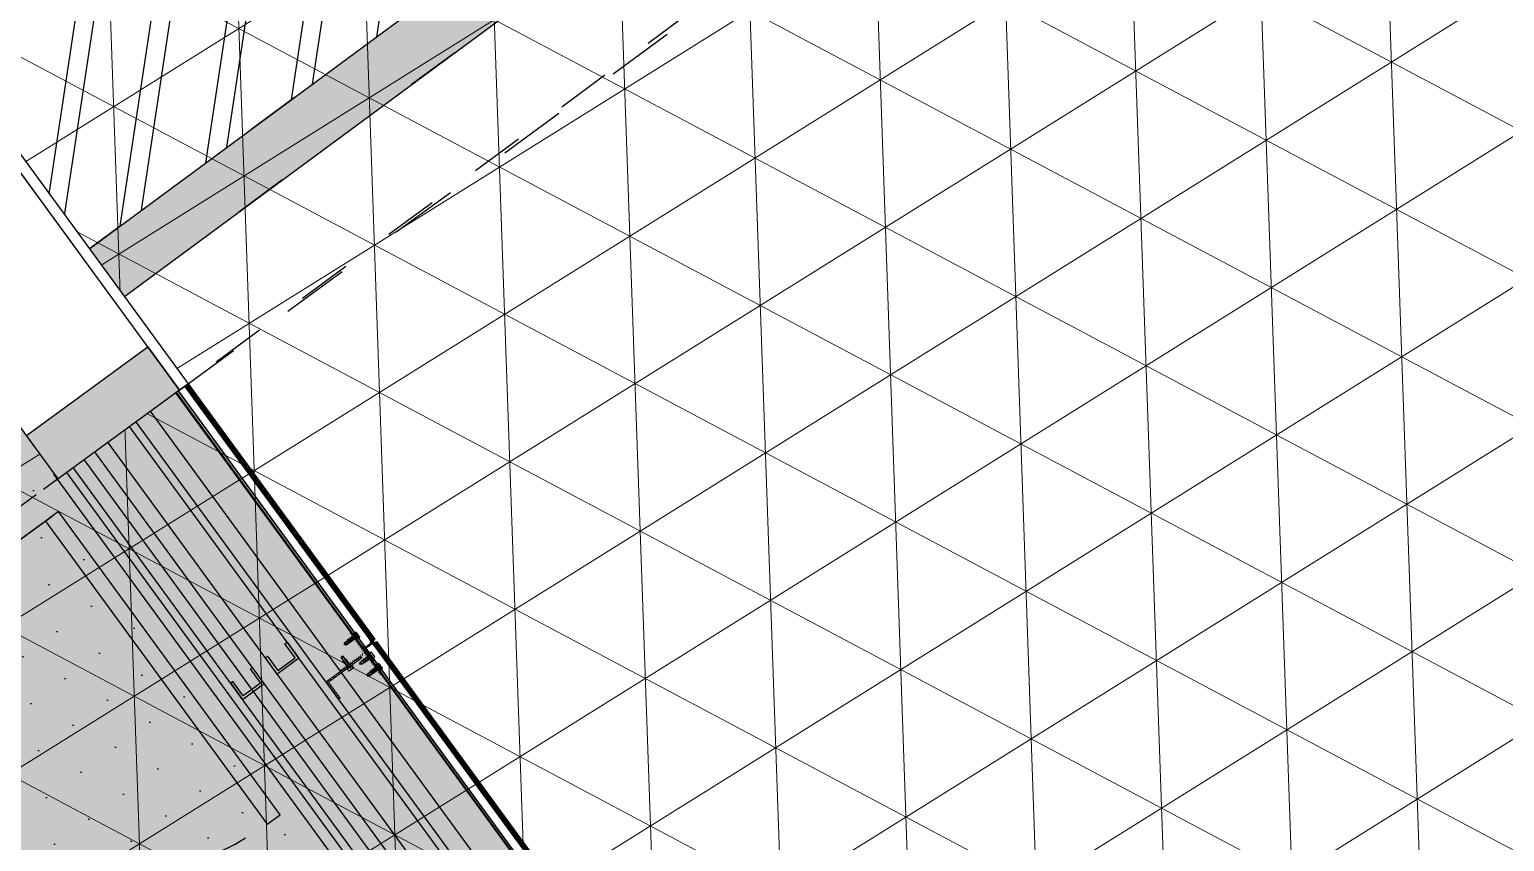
# Model space of a CAD drawing. Header units: metres. Extents: x 678805 to 1359287, y 2747329 to 5497370.
# Drawn here: x 679866.82 to 679869.567, y 2748710.154 to 2748711.668 of the extents above; entities that cross this region are included whole.
import ezdxf

# ---------------------------------------------------------------- set-up
doc = ezdxf.new("R2010")
doc.units = ezdxf.units.M
for name, pattern in [('XREF_MON_BUILDINGS$0$DASH_1', [0.4, 0.1, -0.3]), ('XREF_MON_BUILDINGS$0$Dash_2_', [0.25, 0.125, -0.125]), ('XREF_MON_BUILDINGS$0$DASHED2', [9.524999999999999, 6.35, -3.175]), ('XREF_MON_BUILDINGS$0$Hidden', [0.004, 0.002, -0.002]), ('XREF_MON_BUILDINGS$0$RAYITAS500', [0.2, 0.1, -0.1])]:
    doc.linetypes.add(name, pattern=pattern)
for name, color, linetype in [('00_XREF_MON_HSC_PAVEMENT', 7, 'Continuous'), ('00_XREF_TWQ_BUILDINGS', 7, 'Continuous'), ('XREF_MON_BUILDINGS$0$00-Modulos DEFINIDOS', 7, 'Continuous'), ('XREF_MON_BUILDINGS$0$00-Modulos ROOFS', 2, 'Continuous'), ('XREF_MON_BUILDINGS$0$02-H-INST', 252, 'Continuous'), ('XREF_MON_BUILDINGS$0$02-L-01_Structure t2', 7, 'Continuous'), ('XREF_MON_BUILDINGS$0$02-L-01_Struture aux', 4, 'Continuous'), ('XREF_MON_BUILDINGS$0$02-L-06_Doors & Windows', 6, 'Continuous'), ('XREF_MON_BUILDINGS$0$02-L-06_Plan Change', 252, 'Continuous'), ('XREF_MON_BUILDINGS$0$02-L-Insulation', 252, 'Continuous'), ('XREF_MON_BUILDINGS$0$02-L-INT Panel', 5, 'Continuous'), ('XREF_MON_BUILDINGS$0$02-L-panel', 5, 'Continuous'), ('XREF_MON_BUILDINGS$0$02-L-panel lines', 7, 'Continuous'), ('XREF_MON_BUILDINGS$0$02-L-Pergola Profiles', 8, 'Continuous'), ('XREF_MON_BUILDINGS$0$02-L-Pergola Projection', 8, 'Continuous'), ('XREF_MON_BUILDINGS$0$02-L-Pergola Shades', 15, 'Continuous'), ('XREF_MON_BUILDINGS$0$02-L-Pergola Shades Schematic', 8, 'Continuous'), ('XREF_MON_BUILDINGS$0$02-L-Projection 2', 8, 'Continuous')]:
    doc.layers.add(name, color=color, linetype=linetype)
for name, color, linetype, true_color in [('XREF_MON_BUILDINGS$0$0-WIPEOUTS', 7, 'Continuous', 0xffffff), ('XREF_MON_BUILDINGS$0$02-L-06_Walls HATCH 01', 9, 'Continuous', 0x808080), ('XREF_MON_BUILDINGS$0$02-L-Pergola Wipeout', 7, 'Continuous', 0xffffff)]:
    doc.layers.add(name, color=color, linetype=linetype, true_color=true_color)
for name, color, linetype, lineweight in [('XREF_MON_BUILDINGS$0$02-H-251', 251, 'Continuous', 0), ('XREF_MON_BUILDINGS$0$02-H-254', 254, 'Continuous', 0), ('XREF_MON_BUILDINGS$0$02-L-01_Structure L', 7, 'Continuous', 5), ('XREF_MON_BUILDINGS$0$02-L-01_Structure T', 8, 'Continuous', 5)]:
    doc.layers.add(name, color=color, linetype=linetype, lineweight=lineweight)
doc.layers.add('XREF_MON_BUILDINGS$0$02-KH-13 Restaurant', color=7, linetype='Continuous', lineweight=30, true_color=0xed2d02)
doc.layers.add('XREF_MON_HSC_PAVEMENT$0$03-TR-Pavement_07_Precast irregular Concrete Blocks', color=7, linetype='Continuous', lineweight=5, true_color=0xb3b3b3)
doc.layers.add('XREF_MON_BUILDINGS$0$02-L-Pergola Aux', color=50, linetype='Continuous', plot=False)
doc.layers.get('XREF_MON_BUILDINGS$0$02-KH-13 Restaurant').off()
doc.linetypes.add('XREF_MON_BUILDINGS$0$BATTING', pattern='A,0.0001,-0.1,[134,ltypeshp.shx,S=0.1,R=0,X=-0.1,Y=0],-0.2,[134,ltypeshp.shx,S=0.1,R=180,X=0.1,Y=0],-0.1', length=0.4001)

# ---------------------------------------------------------------- blocks, each defined once
blk = doc.blocks.new('XREF_MON_BUILDINGS$0$modulo kiosco')
at = {"layer": 'XREF_MON_BUILDINGS$0$0-WIPEOUTS', "true_color": 0xfcfcfc}
h = blk.add_hatch(color=7, dxfattribs=at)
h.dxf.hatch_style = 1
h.paths.add_polyline_path([(119.6986085139215, -61.62058441969566), (119.6986085125245, -56.82058442011476), (124.4986085132696, -56.82058442058042), (124.4986085123383, -61.62058442132547)])
at = {"layer": 'XREF_MON_BUILDINGS$0$00-Modulos ROOFS', "lineweight": 0}
blk.add_lwpolyline([(119.6986085139215, -61.62058441969566), (119.6986085125245, -56.82058442011476), (124.4986085132696, -56.82058442058042), (124.4986085123383, -61.62058442132547)], close=True, dxfattribs=at)
at = {"layer": 'XREF_MON_BUILDINGS$0$00-Modulos ROOFS'}
blk.add_lwpolyline([(124.4986085137352, -57.12058442062698), (124.4986085132696, -56.82058442058042), (124.1986085125245, -56.82058442151174), (119.9986085128039, -56.82058442034759), (119.6986085125245, -56.82058442011476), (119.6986085125245, -57.12058442085981), (119.6986085134558, -61.32058442058042), (119.6986085139215, -61.62058441969566), (119.9986085128039, -61.62058442062698), (124.1986085125245, -61.62058442109264), (124.4986085123383, -61.62058442132547), (124.4986085128039, -61.32058442081325)], close=True, dxfattribs=at)
blk = doc.blocks.new('XREF_MON_BUILDINGS$0$lamas aluminiotriangulo')
for points in [[(680245.2455785354, 2748650.682464946), (680244.1824303597, 2748651.745613123)], [(680244.1824303597, 2748651.696115647), (680245.2208297977, 2748650.657716209)], [(680245.1465835858, 2748650.583469997), (680244.1824303597, 2748651.547623224)], [(680244.1824303597, 2748651.498125748), (680245.1218348481, 2748650.558721259)], [(680245.047588636, 2748650.484475047), (680244.1824303597, 2748651.349633324)], [(680244.1824303595, 2748651.300135849), (680245.0228398981, 2748650.459726309)], [(680244.9485936862, 2748650.385480097), (680244.1824303597, 2748651.151643424)], [(680244.1824303597, 2748651.102145948), (680244.9238449483, 2748650.360731359)], [(680244.8495987366, 2748650.286485147), (680244.1824303597, 2748650.953653525)]]:
    blk.add_lwpolyline(points)
blk = doc.blocks.new('XREF_MON_BUILDINGS$0$PERGOLA PLANA')
at = {"layer": 'XREF_MON_BUILDINGS$0$02-L-Pergola Wipeout', "true_color": 0xfcfcfc}
h = blk.add_hatch(color=7, dxfattribs=at)
h.dxf.hatch_style = 1
h.paths.add_polyline_path([(4.612218253081664, 9.290000000968575), (0.3099999981932342, 4.987781745847315), (0.3099999986588955, 9.290000000037253)])
h.paths.add_polyline_path([(0.332781744771637, 4.855000000447035), (4.744999998947605, 9.267218254506588), (4.744999999529682, 4.900563496164978), (4.699436504277401, 4.855000000447035)])
h.paths.add_polyline_path([(4.854999999050051, 9.290000001899898), (9.13443650235422, 9.29000000236556), (4.854999999632128, 5.010563495568931)])
h.paths.add_polyline_path([(9.289999997243285, 9.134436507709324), (9.289999997825362, 4.855000001844019), (5.010563491727225, 4.855000000912696)])
h.paths.add_polyline_path([(4.900563491159119, 4.745000001043081), (9.267218253924511, 4.745000001508743), (4.85500000033062, 0.3327817460522056), (4.854999999166466, 4.699436508584768)])
h.paths.add_polyline_path([(9.289999997825362, 4.612218253780156), (9.289999998291023, 0.3100000019185245), (4.987781747244298, 0.3100000009872019)])
h.paths.add_polyline_path([(0.465563491685316, 0.3100000000558794), (4.744999999064021, 4.589436508249491), (4.745000000111759, 0.3100000014528632)])
h.paths.add_polyline_path([(0.3099999980768189, 4.745000000111759), (4.589436504989862, 4.745000000111759), (0.3099999976111576, 0.4655634895898402)])
h.paths.add_polyline_path([(9.399999998277053, 0.2000000020489097), (0.1999999997206032, 0.1999999997206032), (0.1999999986728653, 9.399999999906868), (9.399999999324791, 9.400000001769513)])
at = {"layer": 'XREF_MON_BUILDINGS$0$02-L-Pergola Aux', "linetype": 'XREF_MON_BUILDINGS$0$Dash_2_', "ltscale": 0.5}
blk.add_line((9.599999998230487, 2.328306436538696e-09), (0, 0), dxfattribs=at)
at = {"layer": 'XREF_MON_BUILDINGS$0$02-L-Pergola Profiles'}
for points in [[(9.399999998277053, 0.2000000020489097), (0.1999999997206032, 0.1999999997206032), (0.1999999986728653, 9.399999999906868), (9.399999999324791, 9.400000001769513)], [(0.3099999986588955, 9.290000000037253), (9.289999997243285, 9.29000000236556), (9.289999998291023, 0.3100000019185245), (0.3099999976111576, 0.3100000000558794)]]:
    blk.add_lwpolyline(points, close=True, dxfattribs=at)
at = {"layer": 'XREF_MON_BUILDINGS$0$02-L-Pergola Projection', "linetype": 'XREF_MON_BUILDINGS$0$DASH_1'}
for points in [[(9.399999998277053, 0.2000000020489097), (0.1999999997206032, 0.1999999997206032), (0.1999999986728653, 9.399999999906868), (9.399999999324791, 9.400000001769513)], [(0.3099999986588955, 9.290000000037253), (9.289999997243285, 9.29000000236556), (9.289999998291023, 0.3100000019185245), (0.3099999976111576, 0.3100000000558794)]]:
    blk.add_lwpolyline(points, close=True, dxfattribs=at)
at = {"layer": 'XREF_MON_BUILDINGS$0$02-L-Pergola Shades', "xscale": -1, "rotation": 270.0000000152252}
blk.add_blockref('XREF_MON_BUILDINGS$0$lamas aluminiotriangulo', (-2748649.153572517, -680243.8731607608), dxfattribs=at)
at = {"layer": 'XREF_MON_BUILDINGS$0$02-L-Pergola Shades Schematic', "xscale": -1, "rotation": 270.0000000152252}
blk.add_blockref('XREF_MON_BUILDINGS$0$lamas aluminiotriangulo', (-2748649.153572517, -680243.8731607608), dxfattribs=at)
blk = doc.blocks.new('XREF_MON_BUILDINGS$0$AUTORROSCANTE')
at = {"layer": 'XREF_MON_BUILDINGS$0$02-L-01_Structure t2', "color": 0}
for p, q in [((-31.20000000000002, 5.629165124598842), (-26.19999999999959, 5.62916512459816)), ((-31.19999999999999, -3.410605131648481e-13), (-26.19999999999976, 0)), ((-2.365309734828713, 2.5), (-25, 2.5)), ((0, 0), (-8.999999999999972, 2.5)), ((0, 0), (-3.600692283157343, -1.09366380576239)), ((0, 0), (-2.365309734828713, 2.5)), ((0, 0), (-2.365309734828713, -2.5)), ((-31.20000000000002, -5.629165124598899), (-26.19999999999948, -5.629165124599581)), ((-2.365309734828713, -2.5), (-25, -2.5)), ((-3.600692283157343, -1.09366380576239), (-2.365309734828713, -2.5))]:
    blk.add_line(p, q, dxfattribs=at)
at = {"layer": 'XREF_MON_BUILDINGS$0$02-L-01_Structure t2', "color": 253}
for p, q in [((-25, 3.149999999999977), (-8.999999999999943, 3.150000000000034)), ((-23.47427264461649, -3.14999999999992), (-25, 2.662522019210144)), ((-21.40651940967126, -3.14999999999992), (-23.06020473028568, 3.149999999999864)), ((-19.338766174726, -3.14999999999992), (-20.99245149534045, 3.14999999999992)), ((-17.27101293978083, -3.14999999999992), (-18.92469826039516, 3.150000000000034)), ((-15.20325970483566, -3.14999999999992), (-16.85694502544993, 3.150000000000034)), ((-13.1355064698904, -3.14999999999992), (-14.78919179050473, 3.149999999999977)), ((-11.06775323494514, -3.14999999999992), (-12.72143855555953, 3.149999999999977)), ((-9, -3.14999999999992), (-10.65368532061433, 3.150000000000034)), ((-9, -3.14999999999992), (-8.999999999999972, 3.150000000000034)), ((-25, -3.149999999999977), (-9, -3.149999999999977)), ((-3.600692283157343, -1.09366380576239), (-9, -2.5))]:
    blk.add_line(p, q, dxfattribs=at)
at = {"layer": 'XREF_MON_BUILDINGS$0$02-L-01_Structure t2', "color": 0}
for points in [[(-31.20000000000002, 5.629165124598842), (-26.19999999999996, 5.629165124598842), (-26.19999999999996, -5.629165124599581), (-31.20000000000002, -5.629165124599581)], [(-26.19999999999951, 6.5), (-25, 6.5), (-25, -6.500000000000057), (-26.19999999999951, -6.500000000000057)]]:
    blk.add_lwpolyline(points, close=True, dxfattribs=at)
for centre, start, end in [((-26.98608579049073, 2.367525475711773), 129.2840388374925, 214.1828116507075), ((-26.98608579049073, -2.366719793068796), 145.8304296466695, 230.7332658614822)]:
    blk.add_arc(centre, 4.213914209509284, start, end, dxfattribs=at)
blk = doc.blocks.new('XREF_MON_BUILDINGS$0$ULMA_Montante VV')
at = {"layer": 'XREF_MON_BUILDINGS$0$02-H-251', "ltscale": 125}
h = blk.add_hatch(dxfattribs=at)
h.set_pattern_fill('ANSI31', color=256, scale=0.001, angle=450, style=0)
h.set_pattern_definition([(134.9999999999999, (-0.05125000000043656, -0.00250000000005457), (-0.002245064030267289, -0.002245064030267287), [])])
edge = h.paths.add_edge_path()
edge.add_line((-0.05095000000073924, -0.00250000000005457), (0.04844999999841093, -0.00250000000005457))
edge.add_arc((0.04844999999841093, -0.002200000000129876), 0.0003, 270, 360)
edge.add_line((0.04874999999992724, -0.002200000000129876), (0.04874999999992724, -0.0003000000001520675))
edge.add_arc((0.04844999999841093, -0.0003000000001520675), 0.0003, 0, 90)
edge.add_line((0.04844999999841093, 0), (0, 0))
edge.add_line((0, 0), (0, 0.05719999999996617))
edge.add_arc((-0.0003000000015163096, 0.05719999999996617), 0.0003, 0, 90)
edge.add_line((-0.0003000000015163096, 0.05749999999989086), (-0.002200000000811997, 0.05749999999989086))
edge.add_arc((-0.002200000000811997, 0.05719999999996617), 0.0003, 90, 180)
edge.add_line((-0.002500000000509317, 0.05719999999996617), (-0.002500000000509317, 0))
edge.add_line((-0.002500000000509317, 0), (-0.05095000000073924, 0))
edge.add_arc((-0.05095000000073924, -0.0003000000001520675), 0.0003, 90, 180)
edge.add_line((-0.05125000000043656, -0.0003000000001520675), (-0.05125000000043656, -0.002200000000129876))
edge.add_arc((-0.05095000000073924, -0.002200000000129876), 0.0003, 180, 270)
blk = doc.blocks.new('XREF_MON_BUILDINGS$0$ULMA_Autotaladrante')
at = {"layer": 'XREF_MON_BUILDINGS$0$02-L-01_Structure T', "color": 252}
for p, q in [((-0.02500000000509317, 2.273736754432321e-13), (-0.02263469026956955, 0.00250000000005457)), ((-0.02500000000509317, 2.273736754432321e-13), (-0.01600000000325963, 0.00250000000005457)), ((-0.02500000000509317, 2.273736754432321e-13), (-0.02263469026956955, -0.002499999999599822)), ((-0.02500000000509317, 2.273736754432321e-13), (-0.02139930772136722, -0.001093663805477263)), ((-0.02263469026956955, 0.00250000000005457), (0, 0.00250000000005457)), ((0, 0.003150000000232467), (-0.01600000000325963, 0.003150000000232467)), ((-0.01600000000325963, -0.003149999999777719), (-0.01600000000325963, 0.003150000000232467)), ((-0.01600000000325963, -0.003149999999777719), (-0.01434631468237058, 0.003150000000232467)), ((-0.01393224676803584, -0.003149999999777719), (-0.01227856144714679, 0.003150000000232467)), ((-0.0118644935323573, -0.003149999999777719), (-0.01021080821146825, 0.003150000000232467)), ((-0.00979674029713351, -0.003149999999777719), (-0.008143054976244457, 0.003150000000232467)), ((-0.00772898706190972, -0.003149999999777719), (-0.006075301741020667, 0.003150000000232467)), ((-0.005661233826231182, -0.003149999999777719), (-0.004007548505342129, 0.003150000000232467)), ((-0.003593480591007392, -0.003149999999777719), (-0.001939795270118339, 0.003150000000232467)), ((-0.001525727355783602, -0.003149999999777719), (0, 0.002662522019363678)), ((0.006200000001172157, 0.005629165124673818), (0.001200000000153523, 0.005629165124673818)), ((0.006200000001172157, 2.273736754432321e-13), (0.001200000000153523, 2.273736754432321e-13)), ((-0.02139930772136722, -0.001093663805477263), (-0.02263469026956955, -0.002499999999599822)), ((-0.02263469026956955, -0.002499999999599822), (0, -0.002499999999599822)), ((-0.02139930772136722, -0.001093663805477263), (-0.01600000000325963, -0.002499999999599822)), ((0, -0.003149999999777719), (-0.01600000000325963, -0.003149999999777719)), ((0.006200000001172157, -0.005629165124219071), (0.001200000000153523, -0.005629165124219071))]:
    blk.add_line(p, q, dxfattribs=at)
for points in [[(0.001200000000153523, 0.006499999999959982), (0, 0.006499999999959982), (0, -0.006499999999732609), (0.001200000000153523, -0.006499999999732609)], [(0.006200000001172157, 0.005629165124673818), (0.001200000000153523, 0.005629165124673818), (0.001200000000153523, -0.005629165124219071), (0.006200000001172157, -0.005629165124219071)]]:
    blk.add_lwpolyline(points, close=True, dxfattribs=at)
for centre, start, end in [((0.001986085791031655, 0.002367525475847287), 325.8171883654993, 50.71596115511253), ((0.001986085791031655, -0.002366719792689764), 309.2667341381091, 34.16957033823044)]:
    blk.add_arc(centre, 0.004213914210367771, start, end, dxfattribs=at)
blk = doc.blocks.new('XREF_MON_BUILDINGS$0$ULMA_Escuadra40x80_Seccion')
at = {"layer": 'XREF_MON_BUILDINGS$0$02-H-251', "ltscale": 125}
h = blk.add_hatch(dxfattribs=at)
h.set_pattern_fill('ANSI31', color=256, scale=0.001, angle=360, style=0)
h.set_pattern_definition([(45, (0, 0), (-0.002245064030267288, 0.002245064030267289), [])])
h.paths.add_polyline_path([(0, 0.0799999999994725), (0.002999999989697244, 0.0799999999994725), (0.002999999989697244, 0.002999999999701686), (0.03999999999359716, 0.002999999999701686), (0.03999999999359716, 0), (0, 0)])
at = {"layer": 'XREF_MON_BUILDINGS$0$02-L-01_Structure L', "linetype": 'Continuous'}
blk.add_lwpolyline([(0, 0.0799999999994725), (0.002999999989697244, 0.0799999999994725), (0.002999999989697244, 0.002999999999701686), (0.03999999999359716, 0.002999999999701686), (0.03999999999359716, 0), (0, 0)], close=True, dxfattribs=at)
blk = doc.blocks.new('XREF_MON_BUILDINGS$0$Kiosk door')
at = {"linetype": 'XREF_MON_BUILDINGS$0$Dash_2_'}
blk.add_wipeout([(-0.3650003588485287, -0.20273887368162846), (-0.3649995805811452, 0.09726091754812582), (0.834999707727285, 0.09726091754812582), (0.8349996411514713, -0.20273888156785946)], dxfattribs=at).dxf.layer = 'XREF_MON_BUILDINGS$0$0-WIPEOUTS'
at = {"layer": 'XREF_MON_BUILDINGS$0$02-L-06_Walls HATCH 01', "linetype": 'Continuous'}
h = blk.add_hatch(color=256, dxfattribs=at)
h.dxf.hatch_style = 1
h.paths.add_polyline_path([(0.8349997775229442, 0.09726260458085129), (0.7350005010742805, 0.09726468567793631), (0.7350005714583424, -0.1827374759855043), (0.8349998004780701, -0.1827409063021986)])
h.paths.add_polyline_path([(-0.2649995567047153, 0.09726103613911455), (-0.3649998889106872, 0.09726103613911455), (-0.3649999365919983, -0.1827395266227524), (-0.2649996043860263, -0.1827395266227524)])
at = {"linetype": 'Continuous'}
blk.add_line((0.8349996411514713, -0.2027388816146684), (0.8349996602950842, 0.09726091754812624), dxfattribs=at)
for points in [[(-0.3649999363518257, 0.09726091754812596), (-0.2649995805807295, 0.09726091754812596), (-0.2649996471565431, -0.1827395200508933), (-0.3650000029276393, -0.1827395200508933)], [(0.8349996602950842, 0.09726091754812624), (0.7350004194192705, 0.0972635265395761), (0.735000352843457, -0.1827378866425775), (0.8349995937192707, -0.1827404956340273)]]:
    blk.add_lwpolyline(points, close=True, dxfattribs=at)
at = {"layer": 'XREF_MON_BUILDINGS$0$02-L-06_Plan Change', "linetype": 'Continuous'}
for p, q in [((0.6349999970723608, -0.1827395266227524), (-0.3650000029276393, -0.1827395266227524)), ((-0.3650000029276393, -0.1827395266227524), (-0.3650000029276393, -0.2027388736816308))]:
    blk.add_line(p, q, dxfattribs=at)
at = {"layer": 'XREF_MON_BUILDINGS$0$02-L-06_Plan Change', "linetype": 'XREF_MON_BUILDINGS$0$Dash_2_'}
blk.add_line((0.8349992605688576, -0.182739522224247), (0.8350023100480466, -1.382739947271413), dxfattribs=at)
blk.add_lwpolyline([(0.8349997077205344, 0.09726376371885229), (-0.3649999363518257, 0.09726091754812596)], dxfattribs=at)
at = {"layer": 'XREF_MON_BUILDINGS$0$02-L-06_Plan Change', "linetype": 'Continuous'}
blk.add_lwpolyline([(-0.3650000029276393, -0.2027388736816308), (0.8349996411514713, -0.2027388815678594), (0.8349996411514713, -0.1827395279371219), (-0.3650000029276393, -0.1827395200508933)], close=True, dxfattribs=at)
at = {"layer": 'XREF_MON_BUILDINGS$0$02-L-06_Plan Change', "linetype": 'XREF_MON_BUILDINGS$0$Dash_2_'}
blk.add_arc((0.8349992605718095, -0.1827406837752702), 1.199999263500018, 179.9999441634501, 270.0001456018545, dxfattribs=at)
blk = doc.blocks.new('XREF_MON_BUILDINGS$0$Modulos_Restaurant Monasya')
at = {"layer": 'XREF_MON_BUILDINGS$0$02-H-251', "linetype": 'XREF_MON_BUILDINGS$0$Hidden', "ltscale": 125}
h = blk.add_hatch(dxfattribs=at)
h.set_pattern_fill('ANSI31', color=256, scale=0.001, angle=360.0779453470909, style=0)
h.set_pattern_definition([(45.07794534709085, (-129.7123842365294, -541.2756035956016), (-0.002248116143574621, 0.002242007762029198), [])])
edge = h.paths.add_edge_path()
edge.add_line((9.622521489081464, 7.804995752449942), (9.622524221254793, 7.802995754230155))
edge.add_line((9.622524221651474, 7.802995754221799), (9.622288198103774, 7.796123930625869))
edge.add_line((9.622288197751175, 7.796123930924411), (9.621345315785675, 7.79524380912841))
edge.add_arc((9.621550023455654, 7.795024504302662), 0.0003000000000000001, 133.0282690457756, 223.028269045787)
edge.add_line((9.62133071798553, 7.794819795522132), (9.62221101393635, 7.793876727258352))
edge.add_line((9.622211014477557, 7.793876728283296), (9.622150894158722, 7.792126326312827))
edge.add_line((9.622150893795379, 7.792126325024471), (9.621207973176723, 7.791246166997043))
edge.add_arc((9.621412680899596, 7.79102686202839), 0.0003000000000000001, 133.0282690457904, 223.028269045787)
edge.add_line((9.621193375427254, 7.790822154877562), (9.622073707236268, 7.789879048239131))
edge.add_line((9.622073707363882, 7.789879047873116), (9.621628715978602, 7.776923123886663))
edge.add_arc((9.619629894984655, 7.77699177608679), 0.002000000000000001, 270.0782690457755, 358.03286055688926, ccw=False)
edge.add_line((9.619632626622376, 7.774991778555775), (9.612903278555507, 7.774982585703244))
edge.add_line((9.612903278751276, 7.774982585441537), (9.603562488276452, 7.77496982539026))
edge.add_line((9.603562488518094, 7.77496982588889), (9.603555453267859, 7.780119821044311))
edge.add_line((9.603555453350452, 7.780119820484289), (9.602555454427147, 7.780118454258401))
edge.add_line((9.602555454119567, 7.780118454431888), (9.602562718150324, 7.774801065644057))
edge.add_arc((9.602262717814767, 7.774800655886681), 0.0003000000000000001, -59.92173095422868, 0.07826904577552796, ccw=False)
edge.add_line((9.602413072796026, 7.774541053703844), (9.599534962478003, 7.772874129700087))
edge.add_arc((9.599685317517356, 7.772614527307498), 0.0003000000000000001, 120.07826904579, 300.0782690457713)
edge.add_line((9.599835672033578, 7.772354924658204), (9.602114256009543, 7.773674619503483))
edge.add_arc((9.6022646111374, 7.773415016827245), 0.0003000000000000001, 0.07826904577552796, 120.07826904577121, ccw=False)
edge.add_line((9.602564610813829, 7.773415426409999), (9.602575193697419, 7.765668467928494))
edge.add_line((9.602575193572761, 7.76566846801393), (9.603575192496066, 7.765669834239818))
edge.add_line((9.603575192803646, 7.765669834066218), (9.603566996656866, 7.771669828447104))
edge.add_line((9.603566996024767, 7.771669828752353), (9.605316994467785, 7.771672219112988))
edge.add_arc((9.605316653166028, 7.771922218918805), 0.0002500000000000272, 270.0782690457755, 450.0782690457756)
edge.add_line((9.605316311652302, 7.772172219192273), (9.603566313209285, 7.772169828831638))
edge.add_line((9.60356631346491, 7.77216982790276), (9.603564947239022, 7.773169826826065))
edge.add_line((9.603564947412224, 7.773169827366361), (9.61980935488765, 7.773192018115084))
edge.add_arc((9.619812087004448, 7.771192019632965), 0.002000000000000001, 7.525685895973481, 90.07826904577558, ccw=False)
edge.add_line((9.621794859517422, 7.771453960689657), (9.622575380161408, 7.765545789020338))
edge.add_line((9.622575379371881, 7.76554578968353), (9.624375377807013, 7.765548248611653))
edge.add_line((9.624375377894921, 7.765548248112056), (9.624321487184005, 7.804998211380395))
edge.add_line((9.624321487137934, 7.804998211576278), (9.622521488702802, 7.804995752648155))
at = {"layer": 'XREF_MON_BUILDINGS$0$02-H-254', "ltscale": 125}
h = blk.add_hatch(dxfattribs=at)
h.set_pattern_fill('ANSI31', color=256, scale=0.0005, angle=0.07794534709089082, style=0)
h.set_pattern_definition([(45.07794534709085, (-130.4553149484628, -541.1493106140033), (-0.001124058071787311, 0.001121003881014598), [])])
h.paths.add_polyline_path([(9.594854028055636, 8.371458485750738), (9.595666650755106, 7.776589577554661), (9.600598834582684, 7.776596314715563), (9.599784483814858, 8.371465221249538)])
h = blk.add_hatch(dxfattribs=at)
h.set_pattern_fill('ANSI31', color=256, scale=0.0005, angle=0.07794534709089082, style=0)
h.set_pattern_definition([(45.07794534709085, (-129.85531550288, -541.1484943724837), (-0.001124058071787311, 0.001121003881014598), [])])
h.paths.add_polyline_path([(9.595673659801548, 7.771459045488202), (9.596486282501019, 7.176590137292012), (9.601418465861684, 7.176596875383554), (9.600604115095734, 7.771465780520545)])
at = {"layer": 'XREF_MON_BUILDINGS$0$02-H-INST', "linetype": 'Continuous'}
h = blk.add_hatch(dxfattribs=at)
h.set_pattern_fill('DOTS', color=256, scale=0.05, angle=0.07794534709089082)
h.set_pattern_definition([(0.0779453470908259, (53.10994752216956, -268.6466834739412), (0.03957948132493245, 0.0794289175256677), [0, -0.079375])])
h.paths.add_polyline_path([(11.19634460976879, 4.607850680357389), (11.19742619061401, 9.265486623604945), (9.916141583269052, 9.260048679799867), (9.915064809908273, 4.606490529913176)])
at = {"layer": 'XREF_MON_BUILDINGS$0$02-L-01_Struture aux'}
for p, q in [((9.620005042333332, 9.537301168286833), (9.62323870771786, 7.170151395474479)), ((9.625188644098841, 7.170156722918707), (9.621955037667647, 9.537303831618944))]:
    blk.add_line(p, q, dxfattribs=at)
at = {"layer": 'XREF_MON_BUILDINGS$0$02-L-01_Struture aux', "linetype": 'Continuous'}
for p, q in [((9.778583804437858, 9.30237488092621), (9.781495944947778, 7.170583771941894)), ((9.808583776707167, 9.302415862490536), (9.811495860999912, 7.170665735066907))]:
    blk.add_line(p, q, dxfattribs=at)
at = {"layer": 'XREF_MON_BUILDINGS$0$02-L-01_Struture aux', "linetype": 'XREF_MON_BUILDINGS$0$Hidden'}
for p, q in [((9.622288197751175, 7.796123930924411), (9.622524221651474, 7.802995754221799)), ((9.624321487137934, 7.804998211576278), (9.622521489081464, 7.804995752449942)), ((9.622521489081464, 7.804995752449942), (9.622524221651474, 7.802995754221799)), ((9.62252319711223, 7.803745753644877), (9.622524221651474, 7.802995754221799)), ((9.624321487137934, 7.804998211576278), (9.624375377894921, 7.765548248112056)), ((9.599534962536097, 7.772874129490335), (9.602413072796026, 7.774541053703844)), ((9.603555453350452, 7.780119820484289), (9.602555454119567, 7.780118454431888)), ((9.602555454119567, 7.780118454431888), (9.602562717956857, 7.774801065470117)), ((9.603555453350452, 7.780119820484289), (9.603562488518094, 7.77496982588889)), ((9.612903278751276, 7.774982585441537), (9.603562488518094, 7.77496982588889)), ((9.619632626622376, 7.774991778555775), (9.612903278751276, 7.774982585441537)), ((9.621193375427254, 7.790822154877562), (9.622073707363882, 7.789879047873116)), ((9.62120797305056, 7.791246167266879), (9.622150893795379, 7.792126325024471)), ((9.62133071798553, 7.794819795522132), (9.622211014477557, 7.793876728283296)), ((9.621345315606618, 7.795243809541264), (9.622288197751175, 7.796123930924411)), ((9.621628715979625, 7.776923123667872), (9.622073707363882, 7.789879047873116)), ((9.622150893795379, 7.792126325024471), (9.622211014477557, 7.793876728283296)), ((9.599835672033578, 7.772354924658204), (9.602114256622144, 7.773674618777934)), ((9.602564610813829, 7.773415426409999), (9.602575193572761, 7.76566846801393)), ((9.603575192803646, 7.765669834066218), (9.602575193572761, 7.76566846801393)), ((9.619809354899758, 7.773192018094734), (9.603564947412224, 7.773169827366361)), ((9.603564947412224, 7.773169827366361), (9.603566586674845, 7.771969828429066)), ((9.605316584864113, 7.771972218321595), (9.603566586674845, 7.771969828429066)), ((9.605317267889063, 7.771472219637419), (9.603567269235668, 7.771469828580168)), ((9.603567269235668, 7.771469828580168), (9.603575192803646, 7.765669834066218)), ((9.621794859517422, 7.771453960689657), (9.622575379371881, 7.76554578968353)), ((9.624375377894921, 7.765548248112056), (9.622575379371881, 7.76554578968353))]:
    blk.add_line(p, q, dxfattribs=at)
at = {"layer": 'XREF_MON_BUILDINGS$0$02-L-01_Struture aux'}
for points in [[(9.603344056157368, 7.170097041061924), (9.600110353303421, 9.537274071871368)], [(9.600880504309998, 9.537275043379283), (9.604114206083523, 7.170099145197698)]]:
    blk.add_lwpolyline(points, dxfattribs=at)
at = {"layer": 'XREF_MON_BUILDINGS$0$02-L-01_Struture aux', "linetype": 'Continuous'}
for points in [[(9.73080022416724, 7.679841934504568), (9.730749043908872, 7.717308056775098), (9.78074899706985, 7.717376359614379), (9.780800177792912, 7.679910238042796), (9.775800182571174, 7.679903406851055), (9.77575583210671, 7.712369534596521), (9.73575586892639, 7.712314892044789), (9.735800219854923, 7.679848765464046), (9.73080022416724, 7.679841934504568)], [(9.860800103224733, 7.680019521282363), (9.860748922499397, 7.717485644483533), (9.8107489688731, 7.717417341410853), (9.810800149597185, 7.679951219140891), (9.815800145285834, 7.679958049401991), (9.815755794822962, 7.712424175983303), (9.855755757537565, 7.712478818534466), (9.85580010753506, 7.680012691719641), (9.860800103224733, 7.680019521282363)]]:
    blk.add_lwpolyline(points, dxfattribs=at)
at = {"layer": 'XREF_MON_BUILDINGS$0$02-L-01_Struture aux', "linetype": 'XREF_MON_BUILDINGS$0$Hidden'}
for centre, radius, start, end in [((9.602262717814767, 7.774800655886681), 0.0003000000000000001, 300.0782690148083, 0.0782690328474511), ((9.619629894984655, 7.77699177608679), 0.002000000000000001, 270.0782690728697, 358.0328605477825), ((9.621412680899596, 7.79102686202839), 0.0003000000000000001, 133.0282691249868, 223.0282690307154), ((9.621550023455654, 7.795024504302662), 0.0003000000000000001, 133.0282690118623, 223.0282690307154), ((9.599685317517356, 7.772614527307498), 0.0003000000000000001, 120.0782690148083, 300.0782690148083), ((9.6022646111374, 7.773415016827245), 0.0003000000000000001, 0.0782690328474511, 120.0782690148083), ((9.605316926375963, 7.771722219445225), 0.0002500000000000272, 270.0782690728697, 90.07826907286976), ((9.619812087004448, 7.771192019632965), 0.002000000000000001, 7.525685898373359, 90.07826907286976)]:
    blk.add_arc(centre, radius, start, end, dxfattribs=at)
at = {"layer": 'XREF_MON_BUILDINGS$0$02-L-06_Doors & Windows', "linetype": 'Continuous'}
blk.add_lwpolyline([(9.930620954945141, 7.932675968717264), (9.931577191438237, 7.232676622131409), (9.961577163240918, 7.232717604393772), (9.960620926748788, 7.932716950281021), (9.930620954945141, 7.932675968717264)], dxfattribs=at)
at = {"layer": 'XREF_MON_BUILDINGS$0$02-L-06_Doors & Windows', "color": 8, "linetype": 'Continuous'}
blk.add_lwpolyline([(9.961577163240918, 7.232717604393772), (10.64657652415872, 7.233653349406724)], dxfattribs=at)
at = {"layer": 'XREF_MON_BUILDINGS$0$02-L-Insulation', "linetype": 'XREF_MON_BUILDINGS$0$BATTING', "ltscale": 0.08}
blk.add_line((9.680217262229291, 9.302240507441754), (9.683129586301789, 7.170315024051435), dxfattribs=at)
at = {"layer": 'XREF_MON_BUILDINGS$0$02-L-Insulation', "linetype": 'XREF_MON_BUILDINGS$0$BATTING', "ltscale": 0.04}
blk.add_line((9.833583753288451, 9.3024500133281), (9.836495791162179, 7.170734037671425), dxfattribs=at)
at = {"layer": 'XREF_MON_BUILDINGS$0$02-L-INT Panel', "linetype": 'Continuous'}
for p, q in [((9.713583865142027, 9.302286087537597), (9.716496126948414, 7.170406185171261)), ((9.728583851277278, 9.302306577854099), (9.731496085091521, 7.170447166734109)), ((9.858583729868428, 9.302484165096987), (9.861495721090307, 7.170802340275261)), ((9.873583715537734, 9.302504655645636), (9.876495679001891, 7.170843321837539)), ((9.894757601513732, 9.282354167774772), (9.897641958714587, 7.170901095838191))]:
    blk.add_line(p, q, dxfattribs=at)
at = {"layer": 'XREF_MON_BUILDINGS$0$02-L-panel'}
blk.add_line((9.598951207998994, 8.975065180052072), (9.601422151887448, 7.170091790204539), dxfattribs=at)
for points in [[(9.600597486028505, 7.776596313106213), (9.595666650755106, 7.776589577554661), (9.594854028055636, 8.371458485750738), (9.599779509625648, 8.37146521445459), (9.600365841992186, 7.946793216500852)], [(9.601417117774417, 7.176596872843449), (9.596486282501019, 7.176590137292012), (9.595673659801548, 7.771459045488202), (9.600599140904933, 7.77146577488975), (9.601185473738383, 7.346793776005258)]]:
    blk.add_lwpolyline(points, dxfattribs=at)
at = {"layer": 'XREF_MON_BUILDINGS$0$02-L-panel', "ltscale": 125}
blk.add_lwpolyline([(9.600599140904933, 7.77146577488975), (9.595673659801548, 7.771459045488202)], dxfattribs=at)
at = {"layer": 'XREF_MON_BUILDINGS$0$02-L-panel lines', "linetype": 'XREF_MON_BUILDINGS$0$RAYITAS500', "ltscale": 0.1}
blk.add_line((10.64657652415872, 7.233653349406724), (9.896412684545965, 7.232628585769818), dxfattribs=at)
at = {"layer": 'XREF_MON_BUILDINGS$0$02-L-panel lines', "linetype": 'XREF_MON_BUILDINGS$0$RAYITAS500'}
blk.add_line((10.64664520069323, 7.183379326660431), (9.896481361547046, 7.182354562325715), dxfattribs=at)
at = {"layer": 'XREF_MON_BUILDINGS$0$02-L-Projection 2', "linetype": 'XREF_MON_BUILDINGS$0$DASHED2', "ltscale": 0.02}
blk.add_arc((9.942189697541153, 7.228411158468136), 0.7044063331592859, 0.4263990199545515, 88.50063358969446, dxfattribs=at)
at = {"layer": 'XREF_MON_BUILDINGS$0$02-L-01_Struture aux'}
for name, p, rotation in [('XREF_MON_BUILDINGS$0$ULMA_Montante VV', (9.626855841934628, 7.779851277992636), 270.0782690457754), ('XREF_MON_BUILDINGS$0$ULMA_Escuadra40x80_Seccion', (9.715660011548323, 7.782472591275111), 90.07826904618994), ('XREF_MON_BUILDINGS$0$ULMA_Autotaladrante', (9.620965724812379, 7.792610933924836), 180.083010097842), ('XREF_MON_BUILDINGS$0$ULMA_Autotaladrante', (9.66418278670875, 7.785402273694674), 90.08775115496938)]:
    blk.add_blockref(name, p, dxfattribs=dict(at, rotation=rotation))
at = {"layer": 'XREF_MON_BUILDINGS$0$02-L-01_Struture aux', "xscale": -0.001000000003841706, "yscale": 0.001000000003841706, "zscale": 0.001000000003841706, "rotation": 180.0785927390573}
for p in [(9.647130824528801, 7.818274722213348), (9.64735151337635, 7.746431910423555)]:
    blk.add_blockref('XREF_MON_BUILDINGS$0$AUTORROSCANTE', p, dxfattribs=at)
at = {"layer": 'XREF_MON_BUILDINGS$0$02-L-06_Walls HATCH 01', "linetype": 'Continuous', "xscale": -1, "rotation": 270.0782690461899}
blk.add_blockref('XREF_MON_BUILDINGS$0$Kiosk door', (9.80035955854271, 6.347398663751052), dxfattribs=at)
blk = doc.blocks.new('XREF_MON_BUILDINGS')
at = {"layer": 'XREF_MON_BUILDINGS$0$02-KH-13 Restaurant', "linetype": 'Continuous', "xscale": -1, "rotation": 126.0584132300309}
blk.add_blockref('XREF_MON_BUILDINGS$0$modulo kiosco', (679745.4167517722, 2748773.425186136), dxfattribs=at)
at = {"layer": 'XREF_MON_BUILDINGS$0$02-L-Pergola Projection', "xscale": -1, "rotation": 36.43967073982355}
blk.add_blockref('XREF_MON_BUILDINGS$0$PERGOLA PLANA', (679869.0983711857, 2748712.473797732), dxfattribs=at)
at = {"layer": 'XREF_MON_BUILDINGS$0$00-Modulos DEFINIDOS', "rotation": 216.0573440932065}
blk.add_blockref('XREF_MON_BUILDINGS$0$Modulos_Restaurant Monasya', (679870.6460366151, 2748722.461789462), dxfattribs=at)
blk = doc.blocks.new('XREF_MON_HSC_PAVEMENT')
at = {"layer": 'XREF_MON_HSC_PAVEMENT$0$03-TR-Pavement_07_Precast irregular Concrete Blocks', "linetype": 'Continuous'}
h = blk.add_hatch(dxfattribs=at)
h.set_pattern_fill('NET3', color=256, scale=0.075, angle=92)
h.set_pattern_definition([(91.99999999999997, (679898.7697564481, 2748715.385348614), (-0.2379799406839221, -0.008310442652282986), []), (152, (679898.7697564481, 2748715.385348614), (-0.1117929158883903, -0.2102518955495319), []), (212, (679898.7697564481, 2748715.385348614), (0.1261870247955318, -0.201941452897249), [])])
h.paths.add_polyline_path([(679858.5016801929, 2748700.126433144), (679883.3906801362, 2748715.619636551), (679862.621122878, 2748743.643882493), (679859.153208235, 2748741.480948735), (679858.8356451598, 2748741.990027512), (679839.8293875301, 2748730.135477967)])

msp = doc.modelspace()

# ---------------------------------------------------------------- block references
at = {"layer": '00_XREF_MON_HSC_PAVEMENT'}
msp.add_blockref('XREF_MON_HSC_PAVEMENT', (0, 0), dxfattribs=at)

# ---------------------------------------------------------------- next in the draw order: block references
at = {"layer": '00_XREF_TWQ_BUILDINGS'}
msp.add_blockref('XREF_MON_BUILDINGS', (0, 0), dxfattribs=at)

# ---------------------------------------------------------------- next in the draw order: block references
msp.add_blockref('XREF_MON_BUILDINGS', (0, 0))

doc.saveas('drawing.dxf')
